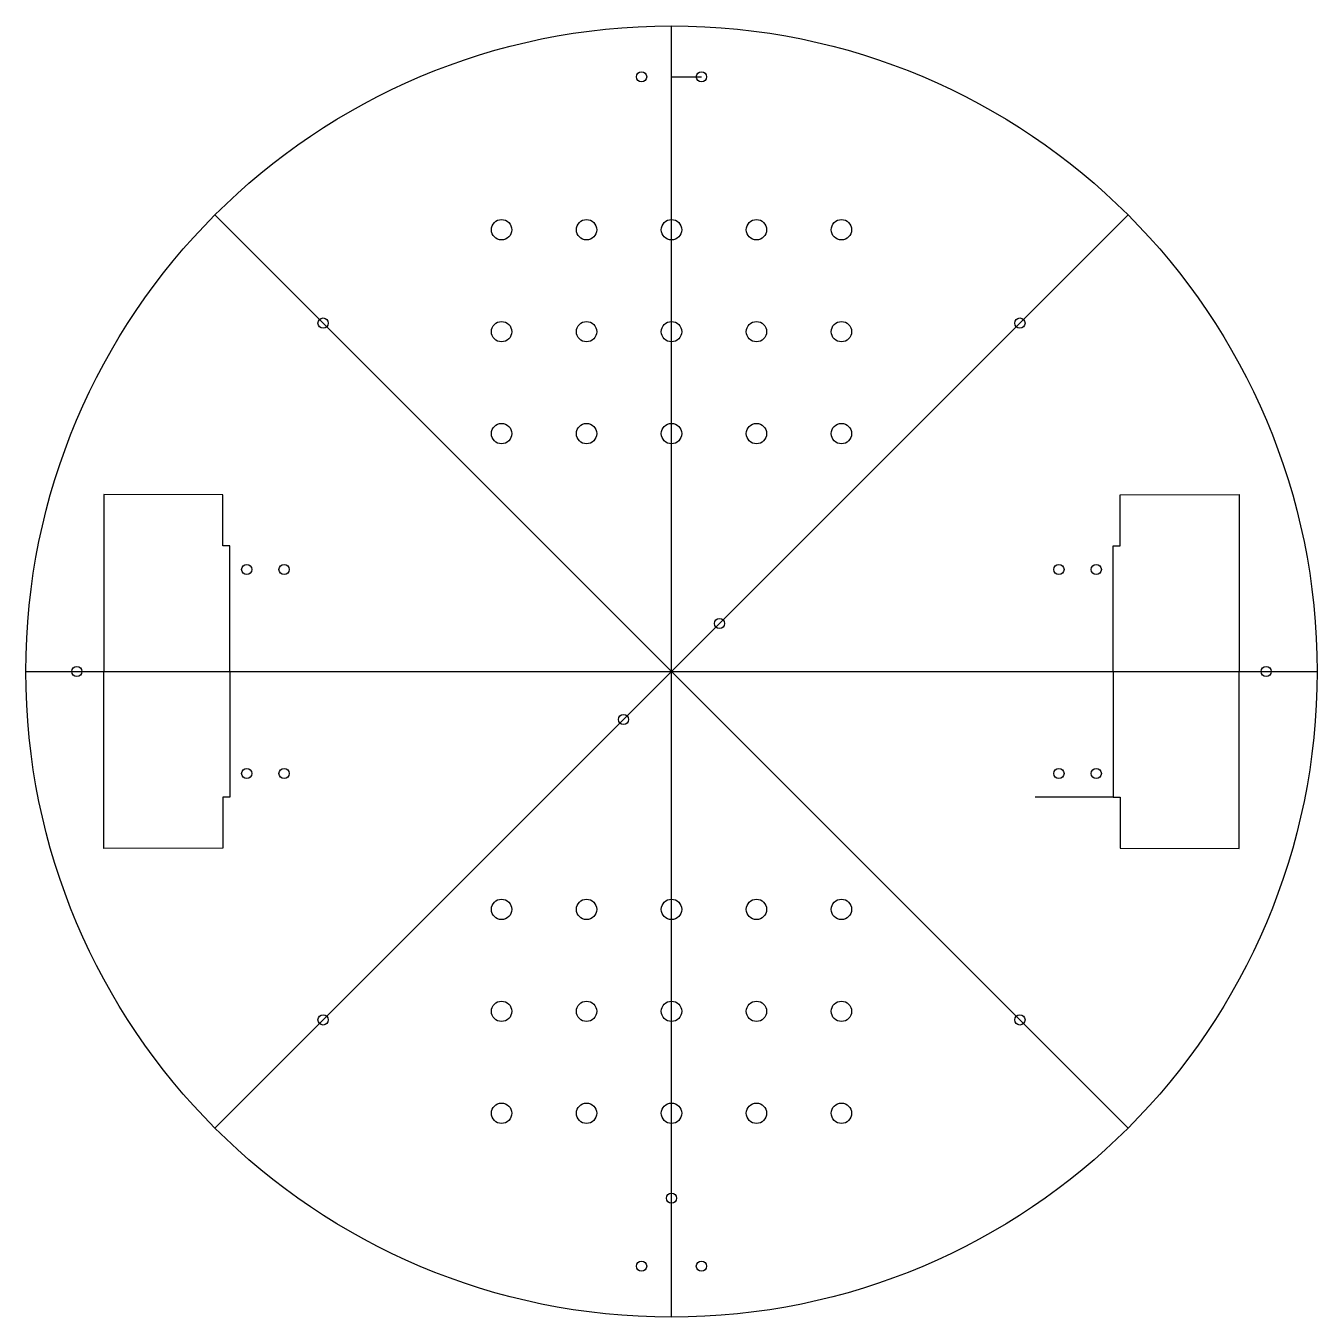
# Model space of a CAD drawing. Header units: millimetres. Extents: x -190 to 190, y -190 to 190.
import ezdxf

# ---------------------------------------------------------------- set-up
doc = ezdxf.new("R2010")
doc.units = ezdxf.units.MM
doc.layers.get('0').update_dxf_attribs({"linetype": 'CONTINUOUS'})

msp = doc.modelspace()

# ---------------------------------------------------------------- linework, layer by layer
for p, q in [((0, -190), (0, 190)), ((0, 175), (8.8, 175)), ((-134.35, 134.35), (134.35, -134.35)), ((-134.35, -134.35), (134.35, 134.35)), ((-132, 52), (-167, 52.11)), ((-167, 52.11), (-167, 0)), ((-132, 37), (-132, 52)), ((132, 52), (167, 52.11)), ((132, 37), (132, 52)), ((167, 52.11), (167, 0)), ((-130, 37), (-132, 37)), ((-130, 0), (-130, 37)), ((130, 0), (130, 37)), ((130, 37), (132, 37)), ((-190, 0), (190, 0)), ((-167, -52.11), (-167, 0)), ((-130, 0), (-130, -37)), ((130, 0), (130, -37)), ((167, -52.11), (167, 0)), ((-130, -37), (-132, -37)), ((-132, -37), (-132, -52)), ((130, -37), (107, -37)), ((130, -37), (132, -37)), ((132, -37), (132, -52)), ((-132, -52), (-167, -52.11)), ((132, -52), (167, -52.11))]:
    msp.add_line(p, q)
for centre, radius in [((0, 0), 190), ((-8.8, 175), 1.5), ((8.8, 175), 1.5), ((-50, 130), 3), ((-25, 130), 3), ((0, 130), 3), ((25, 130), 3), ((50, 130), 3), ((-102.53, 102.53), 1.5), ((-50, 100), 3), ((-25, 100), 3), ((0, 100), 3), ((25, 100), 3), ((50, 100), 3), ((102.53, 102.53), 1.5), ((-50, 70), 3), ((-25, 70), 3), ((0, 70), 3), ((25, 70), 3), ((50, 70), 3), ((-125, 30), 1.5), ((-114, 30), 1.5), ((114, 30), 1.5), ((125, 30), 1.5), ((14.14, 14.14), 1.5), ((-175, 0), 1.5), ((175, 0), 1.5), ((-14.14, -14.14), 1.5), ((-125, -30), 1.5), ((-114, -30), 1.5), ((114, -30), 1.5), ((125, -30), 1.5), ((-50, -70), 3), ((-25, -70), 3), ((0, -70), 3), ((25, -70), 3), ((50, -70), 3), ((-50, -100), 3), ((-25, -100), 3), ((0, -100), 3), ((25, -100), 3), ((50, -100), 3), ((-102.53, -102.53), 1.5), ((102.53, -102.53), 1.5), ((-50, -130), 3), ((-25, -130), 3), ((0, -130), 3), ((25, -130), 3), ((50, -130), 3), ((0, -155), 1.5), ((-8.8, -175), 1.5), ((8.8, -175), 1.5)]:
    msp.add_circle(centre, radius)

doc.saveas('drawing.dxf')
